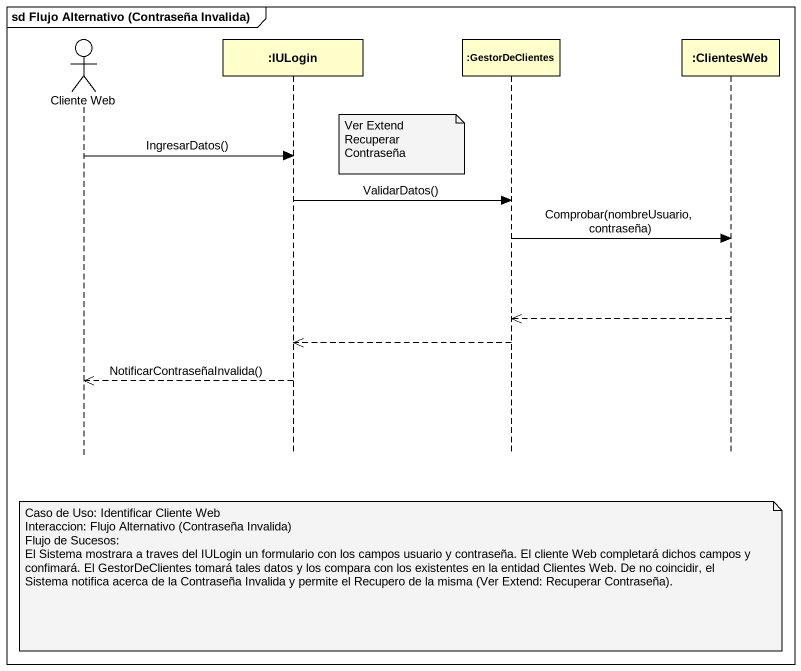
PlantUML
@startuml
mainframe sd Flujo Alternativo (Contraseña Invalida)
hide footbox
actor "Cliente Web" as Cliente_Web
participant ":IULogin" as IULogin
participant ":GestorDeClientes" as GestorDeClientes
participant ":ClientesWeb" as ClientesWeb

note right of IULogin
  Ver Extend
  Recuperar Contraseña
end note
Cliente_Web -> IULogin : IngresarDatos()
IULogin -> GestorDeClientes : ValidarDatos()
GestorDeClientes -> ClientesWeb : Comprobar(nombreUsuario,contraseña)
ClientesWeb -->> GestorDeClientes
GestorDeClientes -->> IULogin
IULogin -->> Cliente_Web : NotificarContraseñaInvalida()
note over IULogin
  Caso de Uso: Identificar Cliente Web
  Interaccion: Flujo Alternativo (Contraseña Invalida)
  Flujo de Sucesos:
  El Sistema mostrara a traves del IULogin un formulario con los campos usuario y contraseña. El cliente Web completará dichos campos y confimará. El GestorDeClientes tomará tales datos y los compara con los existentes en la entidad Clientes Web. De no coincidir, el Sistema notifica acerca de la Contraseña Invalida y permite el Recupero de la misma (Ver Extend: Recuperar Contraseña).
end note
@enduml
